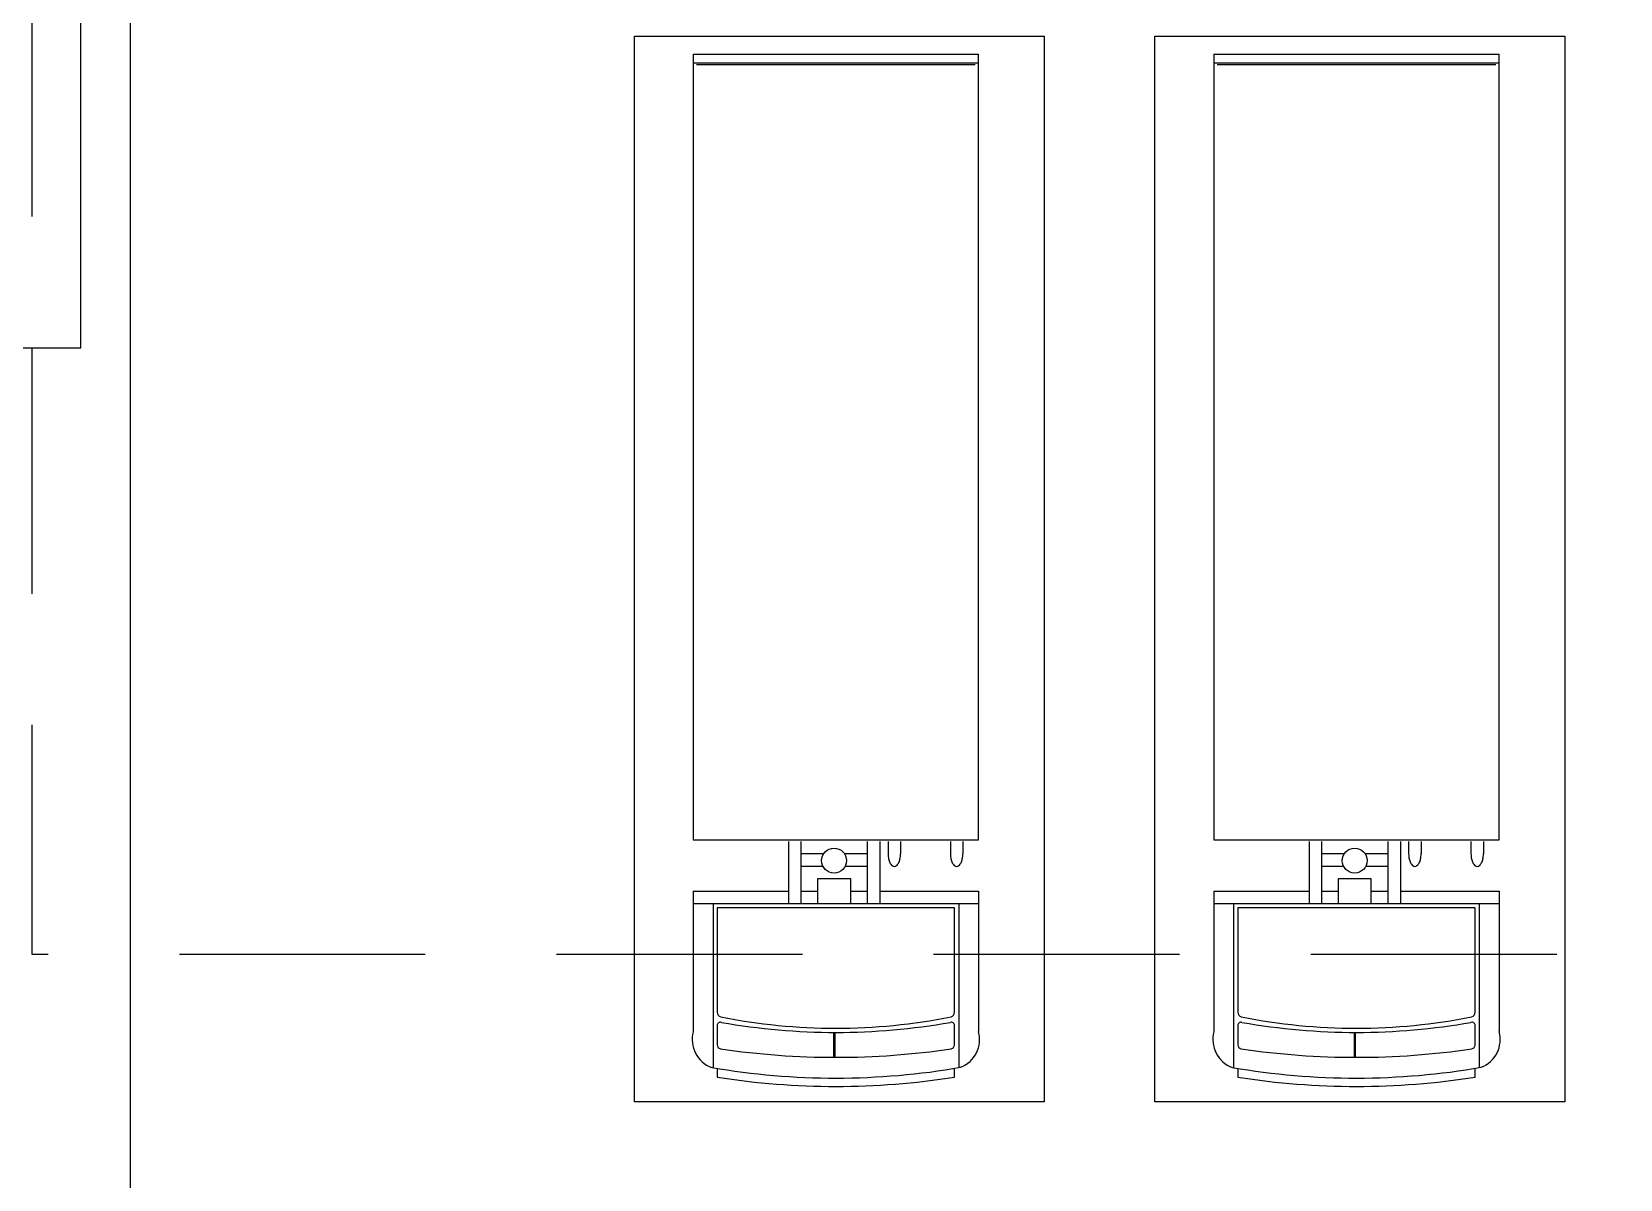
# Model space of a CAD drawing. Extents: x 152195838 to 160350639, y 364657247 to 370318102.
# Drawn here: x 157999347 to 158009035, y 364975060 to 364982060 of the extents above; entities that cross this region are included whole.
import ezdxf
from ezdxf.xclip import XClip

# ---------------------------------------------------------------- set-up
doc = ezdxf.new("R2010")
doc.units = 0
doc.header["$MEASUREMENT"] = 0
doc.linetypes.add('HID', pattern=[2.3, 1.5, -0.8])
doc.layers.get('0').update_dxf_attribs({"linetype": 'CONTINUOUS'})
for name, color, linetype in [('4A.TEC OPEN', 9, 'HID'), ('4A.TEC 주차 확장형', 8, 'CONTINUOUS'), ('㈜SE&C 패턴 1', 8, 'CONTINUOUS')]:
    doc.layers.add(name, color=color, linetype=linetype)
doc.layers.add('DEFPOINT', color=135, linetype='CONTINUOUS', plot=False)

# ---------------------------------------------------------------- blocks, each defined once
blk = doc.blocks.new('dwg3220')
h = blk.add_hatch()
h.set_pattern_fill('ANSI37', color=253, scale=4000, angle=45, style=0)
h.set_pattern_definition([(90, (143763.5, -224403.43), (-500, 3e-14), []), (180, (143763.5, -224403.43), (-6e-14, -500), [])])
h.paths.add_polyline_path([(175474.6, 107628.2), (168276.5, 111739.5), (163616.6, 114401.1, -0.125113), (160887.2, 117036.5), (160717.1, 116931.3, -0.044026), (160093.3, 118171.8), (146102.8, 153405), (143474.4, 160024.3), (143474.4, 180350.3, 0.031352), (141674.4, 178661.6), (141674.4, 159680), (144571.6, 152383.7), (158420.3, 117507.5, 0.170076), (162624.7, 112664.4), (198211.7, 92338.1, 0.414214), (197541.4, 94793.9), (175375.4, 107454.5)])
at = {"layer": '㈜SE&C 패턴 1'}
h = blk.add_hatch(dxfattribs=at)
h.set_pattern_fill('ANSI31', color=253, scale=50, angle=270, style=0)
h.set_pattern_definition([(270, (-8024776.9, 2428035.83), (274.963066, 1e-11), [158.75, -317.5]), (30, (-8024776.9, 2428035.83), (-137.481533, 238.125), [158.75, -317.5]), (330, (-8024776.9, 2427877.08), (137.481533, 238.125), [158.75, -317.5])])
h.paths.add_polyline_path([(150892.1, 114518.2, 0.170076), (158607.3, 105630.9), (194368, 85205.4), (198137.4, 91804.8), (162376.7, 112230.3, -0.170076), (157955.6, 117323), (152169.1, 131895.7), (145105.6, 129090.9), (150892.1, 114518.2)])
at = {"linetype": 'Continuous'}
blk.add_lwpolyline([(176509.2, 109439.5), (193352.8, 109439.5), (193352.8, 111739.5)], dxfattribs=at)
blk = doc.blocks.new('3.5t p')
at = {"layer": '4A.TEC 주차 확장형', "color": 252, "linetype": 'Continuous', "ltscale": 0.8}
for p, q in [((831793.1, 168093.3), (830053.3, 168093.3)), ((830053.3, 168042.7), (831793.1, 168042.7)), ((830073.2, 168032.7), (831773.2, 168032.7)), ((830633.5, 163292.1), (830633.5, 162912.3)), ((830709.5, 163292.1), (830709.5, 162912.3)), ((831114.6, 163292.1), (831114.6, 162912.3)), ((831190.6, 163292.1), (831190.6, 162912.3)), ((831241.2, 163292.1), (831241.2, 163216.2)), ((831317.2, 163292.1), (831317.2, 163216.2)), ((831621.4, 163292.1), (831621.4, 163216.2)), ((831697.4, 163292.1), (831697.4, 163216.2)), ((830847.7, 163216.2), (830709.5, 163216.2)), ((830845, 163140.2), (830709.5, 163140.2)), ((831114.6, 163216.2), (830976.4, 163216.2)), ((831114.6, 163140.2), (830979.1, 163140.2)), ((831013.3, 163064.2), (830810.8, 163064.2)), ((830810.8, 163064.2), (830810.8, 162912.3)), ((831013.3, 162912.3), (831013.3, 163064.2)), ((830053, 162988.3), (830053, 162131.5)), ((830053, 162988.3), (830633.5, 162988.3)), ((830709.5, 162988.3), (830810.8, 162988.3)), ((831013.3, 162988.3), (831114.6, 162988.3)), ((831190.6, 162988.3), (831792.7, 162988.3)), ((831792.7, 162988.3), (831792.7, 162132.4)), ((831792.7, 162912.3), (830053, 162912.3)), ((830173.7, 162912.3), (830173.7, 161911.5)), ((830199, 162887), (830199, 162251)), ((831646.7, 162887), (830199, 162887)), ((831646.7, 162251), (831646.7, 162887)), ((831672, 162912.3), (831672, 161911.5)), ((830199, 162169.1), (830199, 162052)), ((831646.7, 162052), (831646.7, 162169.1)), ((830908.6, 162127.4), (830908.6, 161975.5)), ((830915.8, 162127.4), (830915.8, 161975.5)), ((830199, 161907.4), (830199, 161854.7)), ((831646.7, 161854.7), (831646.7, 161909.1))]:
    blk.add_line(p, q, dxfattribs=at)
for points in [[(832194, 161703.9), (829694, 161703.9), (829694, 168203.9), (832194, 168203.9), (832194, 161703.9)], [(830053.3, 168094), (830053, 163301.8), (831792.7, 163301.8), (831793.1, 168094)]]:
    blk.add_lwpolyline(points, dxfattribs=at)
for points in [[(831241.2, 163216.2, 0.051099), (831244.3, 163185.4, 0.064948), (831252.3, 163162.4, 0.104203), (831266.3, 163144.8, 0.174705), (831279.2, 163140.2, 0.174705), (831292, 163144.8, 0.104203), (831306, 163162.4, 0.064948), (831314, 163185.4, 0.051099), (831317.2, 163216.2, 0.051099)], [(831621.4, 163216.2, 0.051099), (831624.6, 163185.4, 0.064948), (831632.5, 163162.4, 0.104203), (831646.5, 163144.8, 0.174705), (831659.4, 163140.2, 0.174705), (831672.3, 163144.8, 0.104203), (831686.2, 163162.4, 0.064948), (831694.2, 163185.4, 0.051099), (831697.4, 163216.2, 0.051099)]]:
    blk.add_lwpolyline(points, format="xyb", dxfattribs=at)
blk.add_circle((830912.1, 163175.8), 76, dxfattribs=at)
for centre, radius, start, end in [((830229.4, 162251), 30.4, 180, 252.87981), ((830219.2, 162169.1), 20.3, 74.69866, 180), ((830922.9, 165753.3), 3600.5, 258.74992, 281.25008), ((830922.9, 166142.8), 4015.3, 259.98521, 280.01479), ((831626.5, 162169.1), 20.3, 0, 105.30134), ((831616.3, 162251), 30.4, 287.12019, 0), ((830229.8, 162084.8), 182.9, 165.19497, 249.53095), ((831618.7, 162083.2), 180.8, 291.094, 15.80384), ((830224.3, 162052), 25.3, 180, 257.18723), ((830922.9, 166787.5), 4812, 261.58529, 278.41471), ((831621.4, 162052), 25.3, 282.81277, 0), ((830921.9, 166309), 4460.1, 260.24004, 279.83622), ((830922.9, 166473.1), 4674.9, 261.09221, 278.90779)]:
    blk.add_arc(centre, radius, start, end, dxfattribs=at)
blk = doc.blocks.new('A$C111325cc')
at = {"layer": 'DEFPOINT'}
blk.add_line((136276.3, 244000), (136276.3, 0), dxfattribs=at)

msp = doc.modelspace()

# ---------------------------------------------------------------- linework, layer by layer
at = {"layer": '4A.TEC OPEN', "ltscale": 1000, "flags": 128}
msp.add_lwpolyline([(157999347.0046, 364982431.8958), (157999347.0046, 364976431.8958), (158112547.0046, 364976431.8958), (158112547.0046, 364982431.8958)], dxfattribs=at)

# ---------------------------------------------------------------- block references
ref = msp.add_blockref('dwg3220', (157806294.1963, 364870692.3902))
XClip(ref).set_block_clipping_path([(73539.6965256035, 26276.3403887749), (382345.1829254925, 254113.1821119785)])
at = {"layer": '4A.TEC 주차 확장형', "color": 252}
for p in [(157173327.981, 364813828.0344), (157176502.981, 364813828.0344)]:
    msp.add_blockref('3.5t p', p, dxfattribs=at)
at = {"layer": 'DEFPOINT'}
msp.add_blockref('A$C111325cc', (157863670.7413, 364896968.7328), dxfattribs=at)

doc.saveas('drawing.dxf')
